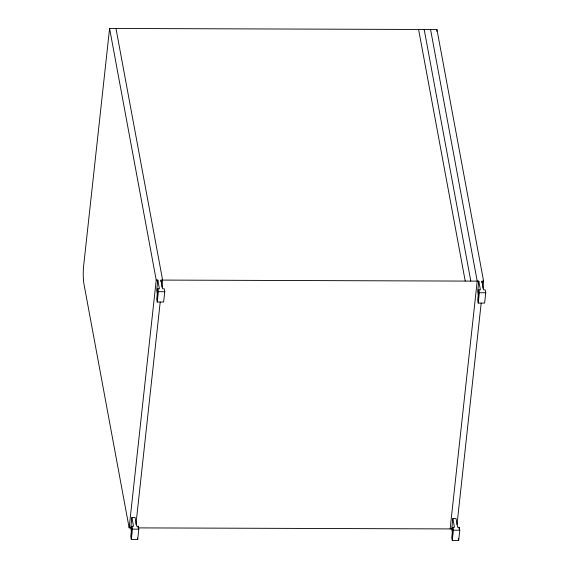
<?xml version="1.0" encoding="UTF-8"?>
<svg xmlns="http://www.w3.org/2000/svg" width="569" height="569" viewBox="0 0 569 569"><rect width="100%" height="100%" fill="white"/><g stroke="black" fill="none" stroke-linecap="round" stroke-linejoin="round"><path stroke-width="0.85" d="M482.825 288.199L483.593 281.143L436.956 29.531L109.589 28.45L83.643 265.915A12.902 1.828 -89.8 0 0 83.949 283.981L129.149 527.861L130.749 527.861L131.716 533.089M129.149 527.861L156.226 280.069L109.589 28.45M130.749 527.861L131.88 517.541L135.073 517.548L136.688 526.261L138.281 526.261L138.822 529.17L137.691 539.49L131.304 539.469L130.763 536.567L131.894 526.247L133.495 526.247L131.88 517.541M156.226 280.069L157.826 280.076L156.695 290.396L157.343 293.881M157.826 280.076L159.434 288.782L157.841 288.775L156.71 299.102L157.25 302.004L163.637 302.025L164.768 291.705L164.228 288.796L162.634 288.796L161.02 280.083L478.799 281.129L480.414 289.841L478.821 289.834L477.69 300.162L478.23 303.064L484.617 303.085L485.748 292.758L485.208 289.856L483.607 289.849L481.993 281.143L483.593 281.143M131.304 539.469L132.435 529.149L131.894 526.247M157.25 302.004L158.381 291.684L157.841 288.775M160.828 281.804L161.02 280.083M135.927 524.355L160.202 302.132M161.845 287.146L162.613 280.09L115.976 28.471M138.096 527.982L138.281 526.261M436.764 31.295L436.956 29.531M450.129 528.914L477.206 281.129L430.569 29.51M452.696 534.149L451.729 528.921L452.853 518.594L456.046 518.608L457.661 527.314L459.261 527.321L459.802 530.223L458.671 540.55L452.284 540.529L451.743 537.627L452.874 527.299L454.467 527.307L452.853 518.594M478.799 281.129L477.676 291.456L478.479 295.809M452.284 540.529L453.408 530.201L452.874 527.299M478.23 303.064L479.354 292.736L478.821 289.834M481.808 282.864L481.993 281.143M456.999 524.526L481.182 303.192M459.069 529.042L459.261 527.321M158.381 291.684L164.768 291.705M479.354 292.736L485.748 292.758M138.189 527.89L451.729 528.921M132.435 529.149L138.822 529.17M453.408 530.201L459.802 530.223M424.182 29.488L470.819 281.107M418.592 29.467L465.229 281.086M458.265 538.374L458.671 540.55M137.421 538.039L137.691 539.49"/></g></svg>
